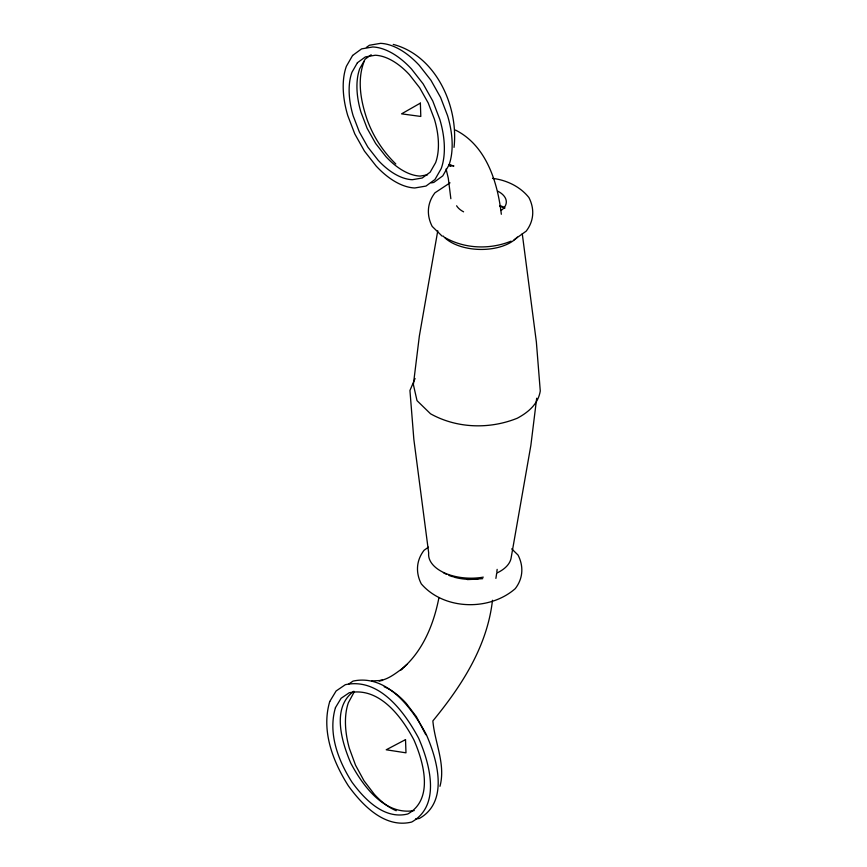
<?xml version="1.0" encoding="UTF-8"?>
<svg xmlns="http://www.w3.org/2000/svg" width="867" height="867" viewBox="0 0 867 867"><rect width="100%" height="100%" fill="white"/><g stroke="black" fill="none" stroke-linecap="round" stroke-linejoin="round"><path stroke-width="1.3" d="M454.026 147.379C458.741 106.153 435.808 55.488 393.239 44.423M496.834 571.96L497.149 569.37M536.684 398.224L530.864 445.367L511.248 557.188A41.378 23.073 1.2 0 1 497.268 572.827M495.891 578.397L496.672 573.26M437.77 230.795L419.346 336.093L413.375 384.558L417.016 400.641L430.531 413.797C456.887 428.493 489.552 429.458 517.35 418.197C528.382 412.237 538.169 404.044 540.271 390.974L536.37 342.021L522.27 233.754M492.478 600.267C487.254 646.522 461.612 685.916 432.871 720.911C434.725 742.737 445.866 764.12 439.981 786.293M438.962 597.504C433.738 624.619 422.467 652.212 400.576 670.093L406.926 664.415M364.162 61.297C356.857 80.219 360.813 101.19 367.185 119.776L367.305 120.101C373.341 136.628 383.16 151.714 395.796 163.961M415.065 378.521L409.939 390.486L413.852 439.439L428.688 553.005A41.378 23.073 1.2 0 0 483.298 577.14M353.899 692.527L348.361 702.736A71.701 40.207 64.7 0 0 349.368 748.405L355.524 765.171L364.032 780.82L374.316 794.28A65.599 36.793 64.7 0 0 396.23 810.732M366.373 47.457L369.375 45.257L380.57 43.35A77.727 43.285 64.6 0 1 419.26 65.339L430.921 80.241L440.588 97.44L447.589 115.745A74.031 41.226 64.6 0 1 448.976 165.044L442.777 175.86L433.782 182.438L431.289 182.872M371.163 54.762L365.213 59.119L359.74 68.666A65.35 36.392 64.6 0 0 360.965 112.179L367.142 128.349L375.671 143.521L385.967 156.678A68.612 38.213 64.6 0 0 420.116 176.088L427.529 174.82M402.071 668.75C395.016 673.789 387.766 679.717 378.857 680.747L382.596 680.378L371.78 680.963M514.077 239.801L526.171 231.164C533.985 221.02 534.722 208.871 528.935 197.578C520.092 186.47 506.436 180.043 492.521 178.353M428.45 547.153L424.05 550.296C416.236 560.44 415.499 572.599 421.286 583.881C444.034 610.216 489.476 611.246 515.269 588.639C523.083 578.495 523.82 566.346 518.043 555.053L511.703 548.854M348.946 683.89L353.053 681.094C387.029 673.789 412.258 708.437 426.293 734.522C437.261 759.503 449.225 801.737 419.368 818.459L415.531 818.99M353.888 691.237C331.194 707.483 341.739 742.033 350.832 763.242C363.089 786.25 384.666 815.652 414.209 810.58M450.027 182.839L434.941 192.821C427.128 202.965 426.391 215.124 432.178 226.406L442.137 236.16M511.086 241.156C490.05 249.674 465.341 248.948 445.389 237.829M467.356 579.589L482.724 578.679M449.323 164.947L453.918 165.998L448.922 164.838M448.694 165.261L450.97 166.258L448.846 165.218M455.435 130.05C486.344 145.504 497.658 182.33 501.321 214.268M425.795 734.728L416.409 716.695L406.114 703.235A65.599 36.793 64.7 0 0 384.211 686.783M446.082 168.967L448.282 178.179L450.851 198.716M497.972 191.271A25.544 14.24 1.2 0 1 501.05 210.508M463.585 211.83A25.544 14.24 1.2 0 1 456.606 205.782M500.161 205.631A36.522 20.364 1.2 0 1 504.767 207.657M517.371 237.092A41.378 23.073 1.2 0 1 480.275 249.436A41.378 23.073 1.2 0 1 443.156 236.03M499.793 206.313A41.378 23.073 1.2 0 1 504.8 208.156M477.923 579.004A36.522 20.364 1.2 0 1 453.766 577.064M452.52 576.685A36.522 20.364 1.2 0 1 448.857 575.363M446.548 574.344A36.522 20.364 1.2 0 1 443.405 572.654M329.753 701.511C321.061 730.61 332.765 761.313 348.382 785.87C362.677 805.508 384.937 828.635 411.673 822.046C441.52 805.324 429.555 763.09 418.588 738.11C404.564 712.024 379.323 677.365 345.359 684.681L336.114 690.977L329.753 701.511M335.475 707.591C327.791 733.276 338.13 760.381 351.915 782.067C364.541 799.385 384.189 819.803 407.783 813.983C434.129 799.222 423.573 761.952 413.895 739.898C401.529 716.51 379.28 686.675 349.249 692.733L341.089 698.293L335.475 707.591M352.587 55.466L346.388 66.282A74.031 41.226 64.6 0 0 347.765 115.582L354.776 133.886L364.433 151.086L376.105 165.987A77.727 43.285 64.6 0 0 414.794 187.976L425.979 186.069L434.985 179.48L441.173 168.664A74.031 41.226 64.6 0 0 439.797 119.364L432.796 101.06L423.129 83.861L411.467 68.959A77.727 43.285 64.6 0 0 372.777 46.97L361.582 48.888L352.587 55.466M357.41 62.738L351.948 72.286A65.35 36.392 64.6 0 0 353.162 115.799L359.35 131.968L367.879 147.141L378.175 160.297A68.612 38.213 64.6 0 0 412.324 179.707L422.207 178.017L430.151 172.208L435.613 162.66A65.35 36.392 64.6 0 0 434.4 119.147L428.222 102.978L419.682 87.805L409.387 74.649A68.612 38.213 64.6 0 0 375.238 55.239L365.354 56.929L357.41 62.738M420.365 103.119L401.573 113.848L420.809 116.449L420.365 103.119M405.518 739.627L386.216 749.782L405.984 752.827L405.518 739.627"/></g></svg>
